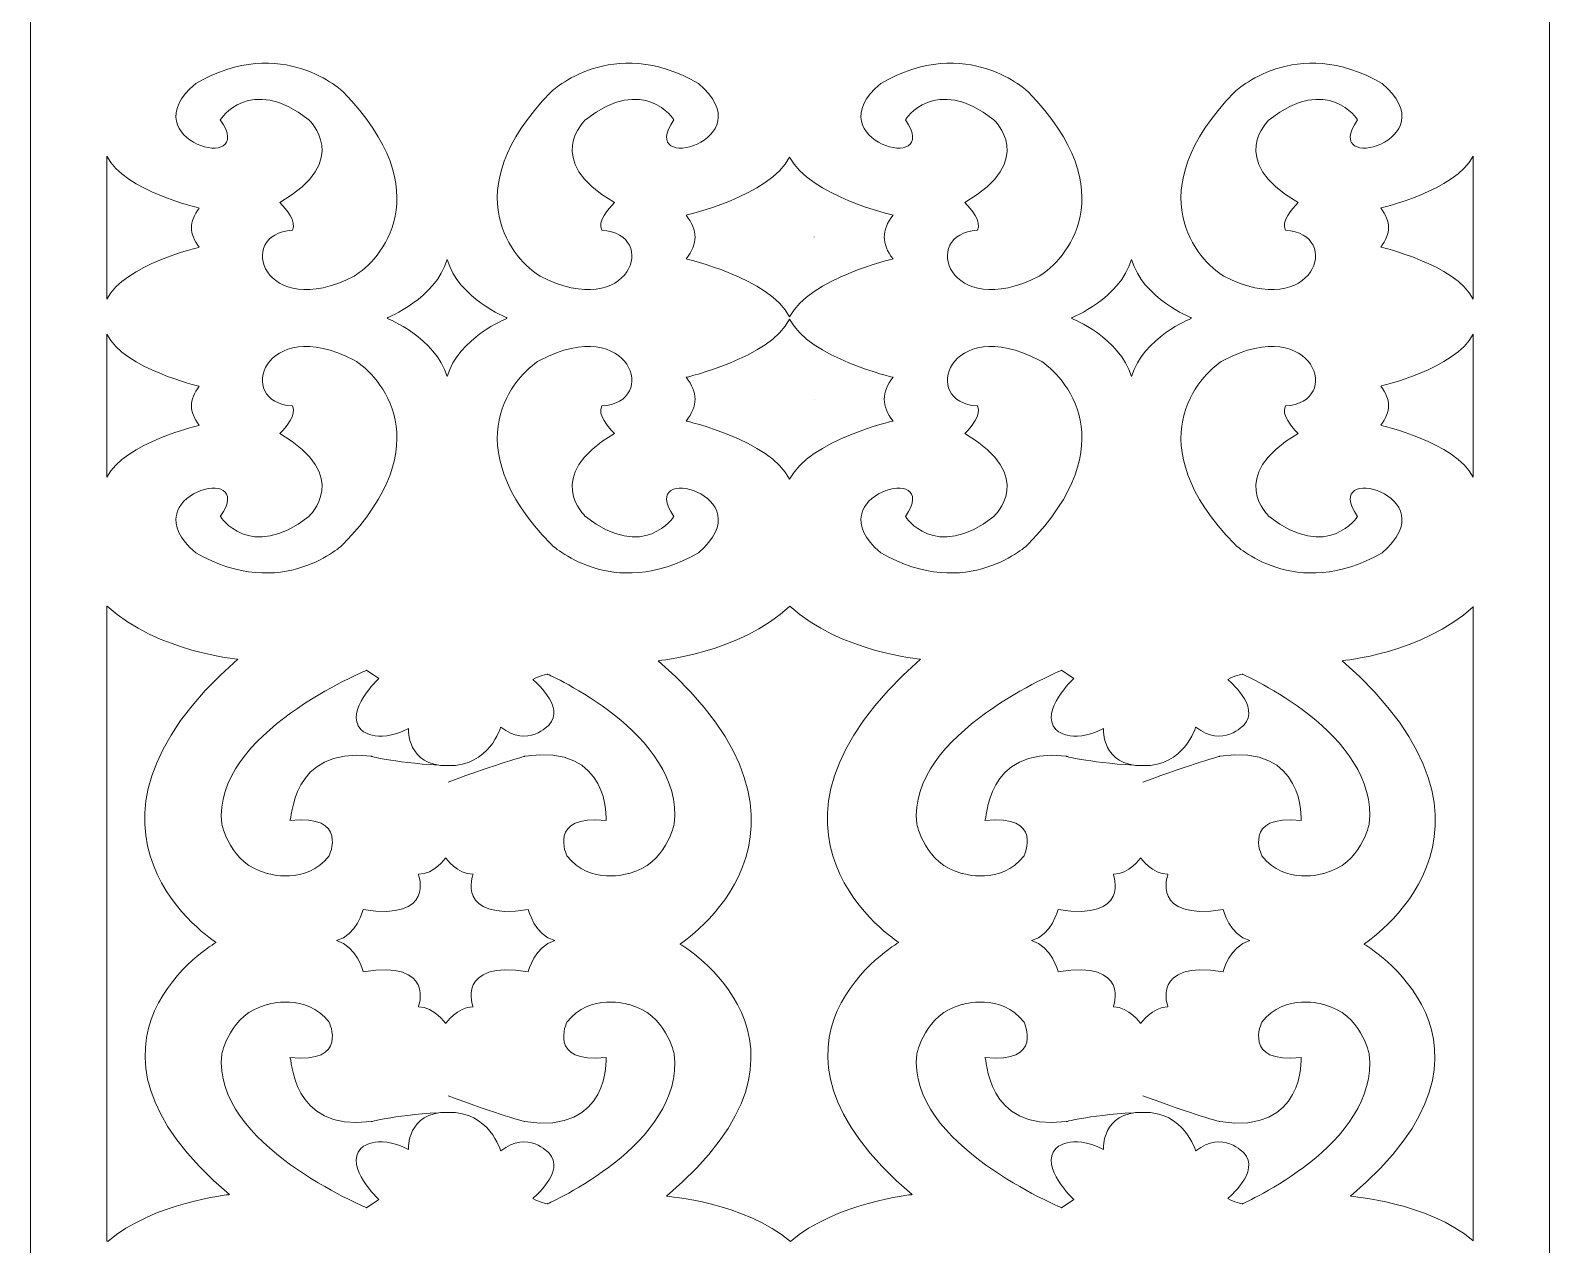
# Model space of a CAD drawing. Header units: centimetres. Extents: x -9.4 to 5, y -9.5 to 10.1.
# Drawn here: x -9.36 to -2.76, y -3.7 to 1.57 of the extents above; entities that cross this region are included whole.
import ezdxf

# ---------------------------------------------------------------- set-up
doc = ezdxf.new("R2010")
doc.units = ezdxf.units.CM
doc.header["$MEASUREMENT"] = 0
doc.layers.add('layer 1', color=7, linetype='Continuous')

msp = doc.modelspace()

# ---------------------------------------------------------------- linework, layer by layer
at = {"layer": 'layer 1', "color": 242, "lineweight": 9}
for points, knots in [([(-9.35539, -9.47415), (-9.35539, -9.47415), (-9.35539, 10.11865), (-9.35539, 10.11865), (-9.35539, 10.11865), (-9.35539, 10.11865), (-2.76373, 10.11865), (-2.76373, 10.11865), (-2.76373, 10.11865), (-2.76373, 10.11865), (-2.76373, -9.47415), (-2.76373, -9.47415), (-2.76373, -9.47415), (-2.76373, -9.47415), (-9.35539, -9.47415), (-9.35539, -9.47415)], [0, 0, 0, 0, 0.2, 0.2, 0.2, 0.2, 0.4, 0.4, 0.4, 0.4, 0.6, 0.6, 0.6, 0.6, 1, 1, 1, 1]), ([(-8.21822, 0.70032), (-8.47006, 0.68681), (-8.34461, 0.29783), (-7.95059, 0.50124), (-7.95059, 0.50124), (-7.83993, 0.56832), (-7.5712, 0.86114), (-7.99817, 1.30016), (-7.99817, 1.30016), (-7.99817, 1.30016), (-8.26204, 1.55374), (-8.63786, 1.33709), (-8.63786, 1.33709), (-8.93194, 1.08812), (-8.36337, 0.93631), (-8.53124, 1.17953), (-8.53124, 1.17953), (-8.53124, 1.17953), (-8.40331, 1.37894), (-8.14743, 1.17953), (-8.14743, 1.17953), (-8.14743, 1.17953), (-7.95552, 1.00474), (-8.2727, 0.8201), (-8.2727, 0.8201), (-8.24527, 0.79071), (-8.19891, 0.73974), (-8.21822, 0.70032)], [0, 0, 0, 0, 0.125, 0.125, 0.125, 0.125, 0.25, 0.25, 0.25, 0.25, 0.375, 0.375, 0.375, 0.375, 0.5, 0.5, 0.5, 0.5, 0.625, 0.625, 0.625, 0.625, 0.75, 0.75, 0.75, 0.75, 1, 1, 1, 1]), ([(-6.87621, 0.70032), (-6.62436, 0.68681), (-6.74982, 0.29783), (-7.14384, 0.50124), (-7.14384, 0.50124), (-7.2545, 0.56832), (-7.52323, 0.86114), (-7.09626, 1.30016), (-7.09626, 1.30016), (-7.09626, 1.30016), (-6.83239, 1.55374), (-6.45657, 1.33709), (-6.45657, 1.33709), (-6.16249, 1.08812), (-6.73106, 0.93631), (-6.56318, 1.17953), (-6.56318, 1.17953), (-6.56318, 1.17953), (-6.69112, 1.37894), (-6.947, 1.17953), (-6.947, 1.17953), (-6.947, 1.17953), (-7.1389, 1.00474), (-6.82172, 0.8201), (-6.82172, 0.8201), (-6.84916, 0.79071), (-6.89552, 0.73974), (-6.87621, 0.70032)], [0, 0, 0, 0, 0.125, 0.125, 0.125, 0.125, 0.25, 0.25, 0.25, 0.25, 0.375, 0.375, 0.375, 0.375, 0.5, 0.5, 0.5, 0.5, 0.625, 0.625, 0.625, 0.625, 0.75, 0.75, 0.75, 0.75, 1, 1, 1, 1]), ([(-5.24604, 0.70032), (-5.49789, 0.68681), (-5.37243, 0.29783), (-4.97841, 0.50124), (-4.97841, 0.50124), (-4.86775, 0.56832), (-4.59902, 0.86114), (-5.02599, 1.30016), (-5.02599, 1.30016), (-5.02599, 1.30016), (-5.28986, 1.55374), (-5.66568, 1.33709), (-5.66568, 1.33709), (-5.95976, 1.08812), (-5.39119, 0.93631), (-5.55907, 1.17953), (-5.55907, 1.17953), (-5.55907, 1.17953), (-5.43113, 1.37894), (-5.17525, 1.17953), (-5.17525, 1.17953), (-5.17525, 1.17953), (-4.98334, 1.00474), (-5.30053, 0.8201), (-5.30053, 0.8201), (-5.27309, 0.79071), (-5.22673, 0.73974), (-5.24604, 0.70032)], [0, 0, 0, 0, 0.125, 0.125, 0.125, 0.125, 0.25, 0.25, 0.25, 0.25, 0.375, 0.375, 0.375, 0.375, 0.5, 0.5, 0.5, 0.5, 0.625, 0.625, 0.625, 0.625, 0.75, 0.75, 0.75, 0.75, 1, 1, 1, 1]), ([(-3.90992, 0.70032), (-3.65807, 0.68681), (-3.78353, 0.29783), (-4.17755, 0.50124), (-4.17755, 0.50124), (-4.2882, 0.56832), (-4.55693, 0.86114), (-4.12996, 1.30016), (-4.12996, 1.30016), (-4.12996, 1.30016), (-3.86609, 1.55374), (-3.49027, 1.33709), (-3.49027, 1.33709), (-3.1962, 1.08812), (-3.76476, 0.93631), (-3.59689, 1.17953), (-3.59689, 1.17953), (-3.59689, 1.17953), (-3.72483, 1.37894), (-3.9807, 1.17953), (-3.9807, 1.17953), (-3.9807, 1.17953), (-4.17261, 1.00474), (-3.85543, 0.8201), (-3.85543, 0.8201), (-3.88286, 0.79071), (-3.92923, 0.73974), (-3.90992, 0.70032)], [0, 0, 0, 0, 0.125, 0.125, 0.125, 0.125, 0.25, 0.25, 0.25, 0.25, 0.375, 0.375, 0.375, 0.375, 0.5, 0.5, 0.5, 0.5, 0.625, 0.625, 0.625, 0.625, 0.75, 0.75, 0.75, 0.75, 1, 1, 1, 1]), ([(-9.02429, 1.02146), (-9.02423, 1.02135), (-9.02417, 1.02124), (-9.02411, 1.02113), (-9.02411, 1.02113), (-8.9463, 0.87024), (-8.62245, 0.79612), (-8.62245, 0.79612), (-8.62245, 0.79612), (-8.64672, 0.7668), (-8.65581, 0.73749), (-8.65703, 0.71128), (-8.65703, 0.71128), (-8.65581, 0.68507), (-8.64672, 0.65576), (-8.62245, 0.62645), (-8.62245, 0.62645), (-8.62245, 0.62645), (-8.94644, 0.55229), (-9.02416, 0.40134), (-9.02416, 0.40134), (-9.0242, 0.40126), (-9.02425, 0.40118), (-9.02429, 0.40111), (-9.02429, 0.40111), (-9.02429, 0.40111), (-9.02429, 1.02146), (-9.02429, 1.02146)], [0, 0, 0, 0, 0.125, 0.125, 0.125, 0.125, 0.25, 0.25, 0.25, 0.25, 0.375, 0.375, 0.375, 0.375, 0.5, 0.5, 0.5, 0.5, 0.625, 0.625, 0.625, 0.625, 0.75, 0.75, 0.75, 0.75, 1, 1, 1, 1]), ([(-6.06112, 0.32411), (-5.97451, 0.49297), (-5.61207, 0.57593), (-5.61207, 0.57593), (-5.61207, 0.57593), (-5.63919, 0.60869), (-5.64934, 0.64144), (-5.6507, 0.67073), (-5.6507, 0.67073), (-5.64934, 0.70003), (-5.63919, 0.73278), (-5.61207, 0.76554), (-5.61207, 0.76554), (-5.61207, 0.76554), (-5.97451, 0.84849), (-6.06112, 1.01736), (-6.06112, 1.01736), (-6.14774, 0.84849), (-6.51018, 0.76554), (-6.51018, 0.76554), (-6.51018, 0.76554), (-6.48306, 0.73278), (-6.47291, 0.70003), (-6.47154, 0.67073), (-6.47154, 0.67073), (-6.47291, 0.64144), (-6.48306, 0.60869), (-6.51018, 0.57593), (-6.51018, 0.57593), (-6.51018, 0.57593), (-6.14774, 0.49297), (-6.06112, 0.32411)], [0, 0, 0, 0, 0.1111111, 0.1111111, 0.1111111, 0.1111111, 0.2222222, 0.2222222, 0.2222222, 0.2222222, 0.3333333, 0.3333333, 0.3333333, 0.3333333, 0.4444444, 0.4444444, 0.4444444, 0.4444444, 0.5555556, 0.5555556, 0.5555556, 0.5555556, 0.6666667, 0.6666667, 0.6666667, 0.6666667, 0.7777778, 0.7777778, 0.7777778, 0.7777778, 1, 1, 1, 1]), ([(-3.09483, 1.02215), (-3.09489, 1.02204), (-3.09495, 1.02193), (-3.09501, 1.02182), (-3.09501, 1.02182), (-3.17282, 0.87093), (-3.49667, 0.7968), (-3.49667, 0.7968), (-3.49667, 0.7968), (-3.4724, 0.76749), (-3.46331, 0.73818), (-3.46209, 0.71197), (-3.46209, 0.71197), (-3.46331, 0.68575), (-3.4724, 0.65644), (-3.49667, 0.62713), (-3.49667, 0.62713), (-3.49667, 0.62713), (-3.17268, 0.55298), (-3.09496, 0.40202), (-3.09496, 0.40202), (-3.09492, 0.40194), (-3.09487, 0.40187), (-3.09483, 0.40179), (-3.09483, 0.40179), (-3.09483, 0.40179), (-3.09483, 1.02215), (-3.09483, 1.02215)], [0, 0, 0, 0, 0.125, 0.125, 0.125, 0.125, 0.25, 0.25, 0.25, 0.25, 0.375, 0.375, 0.375, 0.375, 0.5, 0.5, 0.5, 0.5, 0.625, 0.625, 0.625, 0.625, 0.75, 0.75, 0.75, 0.75, 1, 1, 1, 1]), ([(-7.28937, 0.31928), (-7.28929, 0.31945), (-7.28921, 0.31963), (-7.28913, 0.3198), (-7.28913, 0.3198), (-7.28889, 0.3203), (-7.28866, 0.3208), (-7.28842, 0.3213), (-7.28842, 0.3213), (-7.28842, 0.3213), (-7.4973, 0.40425), (-7.54721, 0.57313), (-7.54721, 0.57313), (-7.59713, 0.40425), (-7.80601, 0.3213), (-7.80601, 0.3213), (-7.80601, 0.3213), (-7.80577, 0.3208), (-7.80553, 0.32029), (-7.80529, 0.31979), (-7.80529, 0.31979), (-7.80522, 0.31962), (-7.80514, 0.31945), (-7.80506, 0.31928), (-7.80506, 0.31928), (-7.80514, 0.31911), (-7.80522, 0.31895), (-7.80529, 0.31878), (-7.80529, 0.31878), (-7.80553, 0.31827), (-7.80577, 0.31777), (-7.80601, 0.31726), (-7.80601, 0.31726), (-7.80601, 0.31726), (-7.59713, 0.23431), (-7.54721, 0.06544), (-7.54721, 0.06544), (-7.4973, 0.23431), (-7.28842, 0.31726), (-7.28842, 0.31726), (-7.28842, 0.31726), (-7.28866, 0.31776), (-7.28889, 0.31826), (-7.28913, 0.31876), (-7.28913, 0.31876), (-7.28921, 0.31893), (-7.28929, 0.31911), (-7.28937, 0.31928)], [0, 0, 0, 0, 0.0769231, 0.0769231, 0.0769231, 0.0769231, 0.1538462, 0.1538462, 0.1538462, 0.1538462, 0.2307692, 0.2307692, 0.2307692, 0.2307692, 0.3076923, 0.3076923, 0.3076923, 0.3076923, 0.3846154, 0.3846154, 0.3846154, 0.3846154, 0.4615385, 0.4615385, 0.4615385, 0.4615385, 0.5384615, 0.5384615, 0.5384615, 0.5384615, 0.6153846, 0.6153846, 0.6153846, 0.6153846, 0.6923077, 0.6923077, 0.6923077, 0.6923077, 0.7692308, 0.7692308, 0.7692308, 0.7692308, 0.8461538, 0.8461538, 0.8461538, 0.8461538, 1, 1, 1, 1]), ([(-4.32013, 0.31928), (-4.32005, 0.31911), (-4.31998, 0.31893), (-4.31989, 0.31876), (-4.31989, 0.31876), (-4.31966, 0.31826), (-4.31942, 0.31776), (-4.31918, 0.31726), (-4.31918, 0.31726), (-4.31918, 0.31726), (-4.52806, 0.23431), (-4.57798, 0.06544), (-4.57798, 0.06544), (-4.6279, 0.23431), (-4.83677, 0.31726), (-4.83677, 0.31726), (-4.83677, 0.31726), (-4.83653, 0.31777), (-4.83629, 0.31827), (-4.83606, 0.31878), (-4.83606, 0.31878), (-4.83598, 0.31895), (-4.8359, 0.31911), (-4.83582, 0.31928), (-4.83582, 0.31928), (-4.8359, 0.31945), (-4.83598, 0.31962), (-4.83606, 0.31979), (-4.83606, 0.31979), (-4.83629, 0.32029), (-4.83653, 0.3208), (-4.83677, 0.3213), (-4.83677, 0.3213), (-4.83677, 0.3213), (-4.6279, 0.40425), (-4.57798, 0.57313), (-4.57798, 0.57313), (-4.52806, 0.40425), (-4.31918, 0.3213), (-4.31918, 0.3213), (-4.31918, 0.3213), (-4.31942, 0.3208), (-4.31966, 0.3203), (-4.31989, 0.3198), (-4.31989, 0.3198), (-4.31998, 0.31963), (-4.32005, 0.31945), (-4.32013, 0.31928)], [0, 0, 0, 0, 0.0769231, 0.0769231, 0.0769231, 0.0769231, 0.1538462, 0.1538462, 0.1538462, 0.1538462, 0.2307692, 0.2307692, 0.2307692, 0.2307692, 0.3076923, 0.3076923, 0.3076923, 0.3076923, 0.3846154, 0.3846154, 0.3846154, 0.3846154, 0.4615385, 0.4615385, 0.4615385, 0.4615385, 0.5384615, 0.5384615, 0.5384615, 0.5384615, 0.6153846, 0.6153846, 0.6153846, 0.6153846, 0.6923077, 0.6923077, 0.6923077, 0.6923077, 0.7692308, 0.7692308, 0.7692308, 0.7692308, 0.8461538, 0.8461538, 0.8461538, 0.8461538, 1, 1, 1, 1]), ([(-8.21822, -0.06176), (-8.47006, -0.04824), (-8.34461, 0.34074), (-7.95059, 0.13732), (-7.95059, 0.13732), (-7.83993, 0.07024), (-7.5712, -0.22257), (-7.99817, -0.6616), (-7.99817, -0.6616), (-7.99817, -0.6616), (-8.26204, -0.91517), (-8.63786, -0.69853), (-8.63786, -0.69853), (-8.93194, -0.44955), (-8.36337, -0.29775), (-8.53124, -0.54097), (-8.53124, -0.54097), (-8.53124, -0.54097), (-8.40331, -0.74038), (-8.14743, -0.54097), (-8.14743, -0.54097), (-8.14743, -0.54097), (-7.95552, -0.36618), (-8.2727, -0.18154), (-8.2727, -0.18154), (-8.24527, -0.15215), (-8.19891, -0.10118), (-8.21822, -0.06176)], [0, 0, 0, 0, 0.125, 0.125, 0.125, 0.125, 0.25, 0.25, 0.25, 0.25, 0.375, 0.375, 0.375, 0.375, 0.5, 0.5, 0.5, 0.5, 0.625, 0.625, 0.625, 0.625, 0.75, 0.75, 0.75, 0.75, 1, 1, 1, 1]), ([(-6.87621, -0.06176), (-6.62436, -0.04824), (-6.74982, 0.34074), (-7.14384, 0.13732), (-7.14384, 0.13732), (-7.2545, 0.07024), (-7.52323, -0.22257), (-7.09626, -0.6616), (-7.09626, -0.6616), (-7.09626, -0.6616), (-6.83239, -0.91517), (-6.45657, -0.69853), (-6.45657, -0.69853), (-6.16249, -0.44955), (-6.73106, -0.29775), (-6.56318, -0.54097), (-6.56318, -0.54097), (-6.56318, -0.54097), (-6.69112, -0.74038), (-6.947, -0.54097), (-6.947, -0.54097), (-6.947, -0.54097), (-7.1389, -0.36618), (-6.82172, -0.18154), (-6.82172, -0.18154), (-6.84916, -0.15215), (-6.89552, -0.10118), (-6.87621, -0.06176)], [0, 0, 0, 0, 0.125, 0.125, 0.125, 0.125, 0.25, 0.25, 0.25, 0.25, 0.375, 0.375, 0.375, 0.375, 0.5, 0.5, 0.5, 0.5, 0.625, 0.625, 0.625, 0.625, 0.75, 0.75, 0.75, 0.75, 1, 1, 1, 1]), ([(-5.24604, -0.06176), (-5.49789, -0.04824), (-5.37243, 0.34074), (-4.97841, 0.13732), (-4.97841, 0.13732), (-4.86775, 0.07024), (-4.59902, -0.22257), (-5.02599, -0.6616), (-5.02599, -0.6616), (-5.02599, -0.6616), (-5.28986, -0.91517), (-5.66568, -0.69853), (-5.66568, -0.69853), (-5.95976, -0.44955), (-5.39119, -0.29775), (-5.55907, -0.54097), (-5.55907, -0.54097), (-5.55907, -0.54097), (-5.43113, -0.74038), (-5.17525, -0.54097), (-5.17525, -0.54097), (-5.17525, -0.54097), (-4.98334, -0.36618), (-5.30053, -0.18154), (-5.30053, -0.18154), (-5.27309, -0.15215), (-5.22673, -0.10118), (-5.24604, -0.06176)], [0, 0, 0, 0, 0.125, 0.125, 0.125, 0.125, 0.25, 0.25, 0.25, 0.25, 0.375, 0.375, 0.375, 0.375, 0.5, 0.5, 0.5, 0.5, 0.625, 0.625, 0.625, 0.625, 0.75, 0.75, 0.75, 0.75, 1, 1, 1, 1]), ([(-3.90992, -0.06176), (-3.65807, -0.04824), (-3.78353, 0.34074), (-4.17755, 0.13732), (-4.17755, 0.13732), (-4.2882, 0.07024), (-4.55693, -0.22257), (-4.12996, -0.6616), (-4.12996, -0.6616), (-4.12996, -0.6616), (-3.86609, -0.91517), (-3.49027, -0.69853), (-3.49027, -0.69853), (-3.1962, -0.44955), (-3.76476, -0.29775), (-3.59689, -0.54097), (-3.59689, -0.54097), (-3.59689, -0.54097), (-3.72483, -0.74038), (-3.9807, -0.54097), (-3.9807, -0.54097), (-3.9807, -0.54097), (-4.17261, -0.36618), (-3.85543, -0.18154), (-3.85543, -0.18154), (-3.88286, -0.15215), (-3.92923, -0.10118), (-3.90992, -0.06176)], [0, 0, 0, 0, 0.125, 0.125, 0.125, 0.125, 0.25, 0.25, 0.25, 0.25, 0.375, 0.375, 0.375, 0.375, 0.5, 0.5, 0.5, 0.5, 0.625, 0.625, 0.625, 0.625, 0.75, 0.75, 0.75, 0.75, 1, 1, 1, 1]), ([(-6.06112, 0.31446), (-5.97451, 0.14559), (-5.61207, 0.06263), (-5.61207, 0.06263), (-5.61207, 0.06263), (-5.63919, 0.02988), (-5.64934, -0.00287), (-5.6507, -0.03217), (-5.6507, -0.03217), (-5.64934, -0.06146), (-5.63919, -0.09421), (-5.61207, -0.12698), (-5.61207, -0.12698), (-5.61207, -0.12698), (-5.97451, -0.20993), (-6.06112, -0.3788), (-6.06112, -0.3788), (-6.14774, -0.20993), (-6.51018, -0.12698), (-6.51018, -0.12698), (-6.51018, -0.12698), (-6.48306, -0.09421), (-6.47291, -0.06146), (-6.47154, -0.03217), (-6.47154, -0.03217), (-6.47291, -0.00287), (-6.48306, 0.02988), (-6.51018, 0.06263), (-6.51018, 0.06263), (-6.51018, 0.06263), (-6.14774, 0.14559), (-6.06112, 0.31446)], [0, 0, 0, 0, 0.1111111, 0.1111111, 0.1111111, 0.1111111, 0.2222222, 0.2222222, 0.2222222, 0.2222222, 0.3333333, 0.3333333, 0.3333333, 0.3333333, 0.4444444, 0.4444444, 0.4444444, 0.4444444, 0.5555556, 0.5555556, 0.5555556, 0.5555556, 0.6666667, 0.6666667, 0.6666667, 0.6666667, 0.7777778, 0.7777778, 0.7777778, 0.7777778, 1, 1, 1, 1]), ([(-9.02429, -0.37122), (-9.02423, -0.3711), (-9.02417, -0.37099), (-9.02411, -0.37089), (-9.02411, -0.37089), (-8.9463, -0.22), (-8.62245, -0.14587), (-8.62245, -0.14587), (-8.62245, -0.14587), (-8.64672, -0.11656), (-8.65581, -0.08725), (-8.65703, -0.06103), (-8.65703, -0.06103), (-8.65581, -0.03482), (-8.64672, -0.00551), (-8.62245, 0.0238), (-8.62245, 0.0238), (-8.62245, 0.0238), (-8.94644, 0.09796), (-9.02416, 0.24891), (-9.02416, 0.24891), (-9.0242, 0.24899), (-9.02425, 0.24906), (-9.02429, 0.24914), (-9.02429, 0.24914), (-9.02429, 0.24914), (-9.02429, -0.37122), (-9.02429, -0.37122)], [0, 0, 0, 0, 0.125, 0.125, 0.125, 0.125, 0.25, 0.25, 0.25, 0.25, 0.375, 0.375, 0.375, 0.375, 0.5, 0.5, 0.5, 0.5, 0.625, 0.625, 0.625, 0.625, 0.75, 0.75, 0.75, 0.75, 1, 1, 1, 1]), ([(-3.09483, -0.37053), (-3.09489, -0.37042), (-3.09495, -0.37031), (-3.09501, -0.3702), (-3.09501, -0.3702), (-3.17282, -0.21931), (-3.49667, -0.14519), (-3.49667, -0.14519), (-3.49667, -0.14519), (-3.4724, -0.11587), (-3.46331, -0.08656), (-3.46209, -0.06035), (-3.46209, -0.06035), (-3.46331, -0.03414), (-3.4724, -0.00483), (-3.49667, 0.02449), (-3.49667, 0.02449), (-3.49667, 0.02449), (-3.17268, 0.09864), (-3.09496, 0.24959), (-3.09496, 0.24959), (-3.09492, 0.24967), (-3.09487, 0.24975), (-3.09483, 0.24983), (-3.09483, 0.24983), (-3.09483, 0.24983), (-3.09483, -0.37053), (-3.09483, -0.37053)], [0, 0, 0, 0, 0.125, 0.125, 0.125, 0.125, 0.25, 0.25, 0.25, 0.25, 0.375, 0.375, 0.375, 0.375, 0.5, 0.5, 0.5, 0.5, 0.625, 0.625, 0.625, 0.625, 0.75, 0.75, 0.75, 0.75, 1, 1, 1, 1]), ([(-9.02001, -3.68546), (-8.82396, -3.51502), (-8.49086, -3.48146), (-8.49086, -3.48146), (-8.49086, -3.48146), (-9.28085, -2.8157), (-8.54965, -2.38811), (-8.54965, -2.38811), (-8.54965, -2.38811), (-8.54965, -2.38811), (-9.30563, -1.90469), (-8.45515, -1.15943), (-8.45515, -1.15943), (-8.45515, -1.15943), (-8.79994, -1.13142), (-9.02181, -0.92963), (-9.02181, -0.92963), (-9.02263, -0.93039), (-9.02347, -0.93112), (-9.02429, -0.93188), (-9.02429, -0.93188), (-9.02429, -0.93188), (-9.02429, -3.68183), (-9.02429, -3.68183), (-9.02429, -3.68183), (-9.02286, -3.68304), (-9.02142, -3.68423), (-9.02001, -3.68546)], [0, 0, 0, 0, 0.125, 0.125, 0.125, 0.125, 0.25, 0.25, 0.25, 0.25, 0.375, 0.375, 0.375, 0.375, 0.5, 0.5, 0.5, 0.5, 0.625, 0.625, 0.625, 0.625, 0.75, 0.75, 0.75, 0.75, 1, 1, 1, 1]), ([(-6.05799, -3.68546), (-5.86193, -3.51502), (-5.52883, -3.48145), (-5.52883, -3.48145), (-5.52883, -3.48145), (-6.31882, -2.81569), (-5.58762, -2.38811), (-5.58762, -2.38811), (-5.58762, -2.38811), (-5.58762, -2.38811), (-6.3436, -1.90469), (-5.49312, -1.15944), (-5.49312, -1.15944), (-5.49312, -1.15944), (-5.83791, -1.13142), (-6.05978, -0.92963), (-6.05978, -0.92963), (-6.28141, -1.13596), (-6.6314, -1.16646), (-6.6314, -1.16646), (-6.6314, -1.16646), (-5.78092, -1.91171), (-6.53691, -2.39512), (-6.53691, -2.39512), (-6.53691, -2.39512), (-6.53691, -2.39512), (-5.8057, -2.82271), (-6.5957, -3.48847), (-6.5957, -3.48847), (-6.5957, -3.48847), (-6.25405, -3.51502), (-6.05799, -3.68546)], [0, 0, 0, 0, 0.1111111, 0.1111111, 0.1111111, 0.1111111, 0.2222222, 0.2222222, 0.2222222, 0.2222222, 0.3333333, 0.3333333, 0.3333333, 0.3333333, 0.4444444, 0.4444444, 0.4444444, 0.4444444, 0.5555556, 0.5555556, 0.5555556, 0.5555556, 0.6666667, 0.6666667, 0.6666667, 0.6666667, 0.7777778, 0.7777778, 0.7777778, 0.7777778, 1, 1, 1, 1]), ([(-3.09483, -0.93188), (-3.09491, -0.93196), (-3.095, -0.93203), (-3.09508, -0.93211), (-3.09508, -0.93211), (-3.31684, -1.13618), (-3.66397, -1.16646), (-3.66397, -1.16646), (-3.66397, -1.16646), (-2.81349, -1.91171), (-3.56947, -2.39513), (-3.56947, -2.39513), (-3.56947, -2.39513), (-3.56947, -2.39513), (-2.83827, -2.82271), (-3.62827, -3.48847), (-3.62827, -3.48847), (-3.62827, -3.48847), (-3.29208, -3.51462), (-3.09531, -3.68142), (-3.09531, -3.68142), (-3.09515, -3.68156), (-3.09499, -3.68169), (-3.09483, -3.68183), (-3.09483, -3.68183), (-3.09483, -3.68183), (-3.09483, -0.93188), (-3.09483, -0.93188)], [0, 0, 0, 0, 0.125, 0.125, 0.125, 0.125, 0.25, 0.25, 0.25, 0.25, 0.375, 0.375, 0.375, 0.375, 0.5, 0.5, 0.5, 0.5, 0.625, 0.625, 0.625, 0.625, 0.75, 0.75, 0.75, 0.75, 1, 1, 1, 1]), ([(-7.54416, -1.62136), (-7.54417, -1.62136), (-7.54418, -1.62136), (-7.54418, -1.62136), (-7.54418, -1.62136), (-7.72289, -1.62514), (-7.71535, -1.46095), (-7.71535, -1.46095), (-7.71535, -1.46095), (-7.86062, -1.53271), (-7.92133, -1.46459), (-7.92133, -1.46459), (-7.92133, -1.46459), (-7.99528, -1.38489), (-7.84329, -1.24287), (-7.84329, -1.24287), (-7.84329, -1.24287), (-7.84329, -1.24287), (-7.89637, -1.20801), (-7.89637, -1.20801), (-7.89637, -1.20801), (-7.89637, -1.20801), (-8.5684, -1.4834), (-8.52503, -1.87352), (-8.52503, -1.87352), (-8.52503, -1.87352), (-8.49078, -2.04854), (-8.32868, -2.08861), (-8.32868, -2.08861), (-8.32868, -2.08861), (-8.15895, -2.14233), (-8.05898, -2.01222), (-8.05898, -2.01222), (-8.05898, -2.01222), (-7.97264, -1.83174), (-8.22939, -1.85902), (-8.22939, -1.85902), (-8.21952, -1.86509), (-8.23055, -1.53518), (-7.8764, -1.581), (-7.8764, -1.581), (-7.8764, -1.581), (-7.76175, -1.61259), (-7.54416, -1.62136)], [0, 0, 0, 0, 0.0833333, 0.0833333, 0.0833333, 0.0833333, 0.1666667, 0.1666667, 0.1666667, 0.1666667, 0.25, 0.25, 0.25, 0.25, 0.3333333, 0.3333333, 0.3333333, 0.3333333, 0.4166667, 0.4166667, 0.4166667, 0.4166667, 0.5, 0.5, 0.5, 0.5, 0.5833333, 0.5833333, 0.5833333, 0.5833333, 0.6666667, 0.6666667, 0.6666667, 0.6666667, 0.75, 0.75, 0.75, 0.75, 0.8333333, 0.8333333, 0.8333333, 0.8333333, 1, 1, 1, 1]), ([(-7.54261, -1.62136), (-7.36389, -1.62515), (-7.31459, -1.45438), (-7.31459, -1.45438), (-7.31459, -1.45438), (-7.1975, -1.54736), (-7.10506, -1.4449), (-7.10506, -1.4449), (-7.10506, -1.4449), (-7.0311, -1.36521), (-7.17538, -1.24827), (-7.17538, -1.24827), (-7.17538, -1.24827), (-7.1502, -1.23228), (-7.11185, -1.22497), (-7.11185, -1.22497), (-7.11185, -1.22497), (-7.11185, -1.22497), (-6.51837, -1.4834), (-6.56175, -1.87352), (-6.56175, -1.87352), (-6.56175, -1.87352), (-6.59599, -2.04854), (-6.75809, -2.08861), (-6.75809, -2.08861), (-6.75809, -2.08861), (-6.92782, -2.14233), (-7.02779, -2.01222), (-7.02779, -2.01222), (-7.02779, -2.01222), (-7.11413, -1.83174), (-6.85739, -1.85902), (-6.85739, -1.85902), (-6.85739, -1.85902), (-6.8374, -1.52358), (-7.21038, -1.581), (-7.21038, -1.581), (-7.21038, -1.581), (-7.32503, -1.61259), (-7.54339, -1.69262)], [0, 0, 0, 0, 0.0909091, 0.0909091, 0.0909091, 0.0909091, 0.1818182, 0.1818182, 0.1818182, 0.1818182, 0.2727273, 0.2727273, 0.2727273, 0.2727273, 0.3636364, 0.3636364, 0.3636364, 0.3636364, 0.4545455, 0.4545455, 0.4545455, 0.4545455, 0.5454545, 0.5454545, 0.5454545, 0.5454545, 0.6363636, 0.6363636, 0.6363636, 0.6363636, 0.7272727, 0.7272727, 0.7272727, 0.7272727, 0.8181818, 0.8181818, 0.8181818, 0.8181818, 1, 1, 1, 1]), ([(-4.52883, -1.62136), (-4.52884, -1.62136), (-4.52885, -1.62136), (-4.52885, -1.62136), (-4.52885, -1.62136), (-4.70756, -1.62514), (-4.70002, -1.46095), (-4.70002, -1.46095), (-4.70002, -1.46095), (-4.84529, -1.53271), (-4.906, -1.46459), (-4.906, -1.46459), (-4.906, -1.46459), (-4.97995, -1.38489), (-4.82796, -1.24287), (-4.82796, -1.24287), (-4.82796, -1.24287), (-4.82796, -1.24287), (-4.88105, -1.20801), (-4.88105, -1.20801), (-4.88105, -1.20801), (-4.88105, -1.20801), (-5.55308, -1.4834), (-5.5097, -1.87352), (-5.5097, -1.87352), (-5.5097, -1.87352), (-5.47545, -2.04854), (-5.31336, -2.08861), (-5.31336, -2.08861), (-5.31336, -2.08861), (-5.14362, -2.14233), (-5.04365, -2.01222), (-5.04365, -2.01222), (-5.04365, -2.01222), (-4.95731, -1.83174), (-5.21406, -1.85902), (-5.21406, -1.85902), (-5.20419, -1.86509), (-5.21522, -1.53518), (-4.86107, -1.581), (-4.86107, -1.581), (-4.86107, -1.581), (-4.74642, -1.61259), (-4.52883, -1.62136)], [0, 0, 0, 0, 0.0833333, 0.0833333, 0.0833333, 0.0833333, 0.1666667, 0.1666667, 0.1666667, 0.1666667, 0.25, 0.25, 0.25, 0.25, 0.3333333, 0.3333333, 0.3333333, 0.3333333, 0.4166667, 0.4166667, 0.4166667, 0.4166667, 0.5, 0.5, 0.5, 0.5, 0.5833333, 0.5833333, 0.5833333, 0.5833333, 0.6666667, 0.6666667, 0.6666667, 0.6666667, 0.75, 0.75, 0.75, 0.75, 0.8333333, 0.8333333, 0.8333333, 0.8333333, 1, 1, 1, 1]), ([(-4.52729, -1.62136), (-4.34857, -1.62515), (-4.29926, -1.45438), (-4.29926, -1.45438), (-4.29926, -1.45438), (-4.18217, -1.54736), (-4.08973, -1.4449), (-4.08973, -1.4449), (-4.08973, -1.4449), (-4.01577, -1.36521), (-4.16004, -1.24827), (-4.16004, -1.24827), (-4.16004, -1.24827), (-4.13487, -1.23228), (-4.09652, -1.22497), (-4.09652, -1.22497), (-4.09652, -1.22497), (-4.09652, -1.22497), (-3.50304, -1.4834), (-3.54642, -1.87352), (-3.54642, -1.87352), (-3.54642, -1.87352), (-3.58067, -2.04854), (-3.74276, -2.08861), (-3.74276, -2.08861), (-3.74276, -2.08861), (-3.9125, -2.14233), (-4.01247, -2.01222), (-4.01247, -2.01222), (-4.01247, -2.01222), (-4.09881, -1.83174), (-3.84206, -1.85902), (-3.84206, -1.85902), (-3.84206, -1.85902), (-3.82207, -1.52358), (-4.19505, -1.581), (-4.19505, -1.581), (-4.19505, -1.581), (-4.30969, -1.61259), (-4.52806, -1.69262)], [0, 0, 0, 0, 0.0909091, 0.0909091, 0.0909091, 0.0909091, 0.1818182, 0.1818182, 0.1818182, 0.1818182, 0.2727273, 0.2727273, 0.2727273, 0.2727273, 0.3636364, 0.3636364, 0.3636364, 0.3636364, 0.4545455, 0.4545455, 0.4545455, 0.4545455, 0.5454545, 0.5454545, 0.5454545, 0.5454545, 0.6363636, 0.6363636, 0.6363636, 0.6363636, 0.7272727, 0.7272727, 0.7272727, 0.7272727, 0.8181818, 0.8181818, 0.8181818, 0.8181818, 1, 1, 1, 1]), ([(-7.07939, -2.38011), (-7.16759, -2.40303), (-7.19515, -2.51504), (-7.19515, -2.51504), (-7.19515, -2.51504), (-7.51212, -2.46412), (-7.43495, -2.66779), (-7.43495, -2.66779), (-7.43495, -2.66779), (-7.50386, -2.66779), (-7.55347, -2.73907), (-7.55347, -2.73907), (-7.55347, -2.73907), (-7.55347, -2.73907), (-7.60308, -2.66779), (-7.67199, -2.66779), (-7.67199, -2.66779), (-7.67199, -2.66779), (-7.59481, -2.46412), (-7.91178, -2.51504), (-7.91178, -2.51504), (-7.91178, -2.51504), (-7.93934, -2.40303), (-8.02755, -2.38011), (-8.02755, -2.38011), (-7.93934, -2.3572), (-7.91178, -2.24519), (-7.91178, -2.24519), (-7.91178, -2.24519), (-7.59481, -2.2961), (-7.67199, -2.09244), (-7.67199, -2.09244), (-7.67199, -2.09244), (-7.60308, -2.09244), (-7.55347, -2.02115), (-7.55347, -2.02115), (-7.55347, -2.02115), (-7.55347, -2.02115), (-7.50386, -2.09244), (-7.43495, -2.09244), (-7.43495, -2.09244), (-7.43495, -2.09244), (-7.51212, -2.2961), (-7.19515, -2.24519), (-7.19515, -2.24519), (-7.19515, -2.24519), (-7.16759, -2.3572), (-7.07939, -2.38011)], [0, 0, 0, 0, 0.0769231, 0.0769231, 0.0769231, 0.0769231, 0.1538462, 0.1538462, 0.1538462, 0.1538462, 0.2307692, 0.2307692, 0.2307692, 0.2307692, 0.3076923, 0.3076923, 0.3076923, 0.3076923, 0.3846154, 0.3846154, 0.3846154, 0.3846154, 0.4615385, 0.4615385, 0.4615385, 0.4615385, 0.5384615, 0.5384615, 0.5384615, 0.5384615, 0.6153846, 0.6153846, 0.6153846, 0.6153846, 0.6923077, 0.6923077, 0.6923077, 0.6923077, 0.7692308, 0.7692308, 0.7692308, 0.7692308, 0.8461538, 0.8461538, 0.8461538, 0.8461538, 1, 1, 1, 1]), ([(-4.06406, -2.38011), (-4.15226, -2.40303), (-4.17983, -2.51504), (-4.17983, -2.51504), (-4.17983, -2.51504), (-4.4968, -2.46412), (-4.41962, -2.66779), (-4.41962, -2.66779), (-4.41962, -2.66779), (-4.48853, -2.66779), (-4.53814, -2.73907), (-4.53814, -2.73907), (-4.53814, -2.73907), (-4.53814, -2.73907), (-4.58775, -2.66779), (-4.65666, -2.66779), (-4.65666, -2.66779), (-4.65666, -2.66779), (-4.57948, -2.46412), (-4.89645, -2.51504), (-4.89645, -2.51504), (-4.89645, -2.51504), (-4.92402, -2.40303), (-5.01221, -2.38011), (-5.01221, -2.38011), (-4.92402, -2.3572), (-4.89645, -2.24519), (-4.89645, -2.24519), (-4.89645, -2.24519), (-4.57948, -2.2961), (-4.65666, -2.09244), (-4.65666, -2.09244), (-4.65666, -2.09244), (-4.58775, -2.09244), (-4.53814, -2.02115), (-4.53814, -2.02115), (-4.53814, -2.02115), (-4.53814, -2.02115), (-4.48853, -2.09244), (-4.41962, -2.09244), (-4.41962, -2.09244), (-4.41962, -2.09244), (-4.4968, -2.2961), (-4.17983, -2.24519), (-4.17983, -2.24519), (-4.17983, -2.24519), (-4.15226, -2.3572), (-4.06406, -2.38011)], [0, 0, 0, 0, 0.0769231, 0.0769231, 0.0769231, 0.0769231, 0.1538462, 0.1538462, 0.1538462, 0.1538462, 0.2307692, 0.2307692, 0.2307692, 0.2307692, 0.3076923, 0.3076923, 0.3076923, 0.3076923, 0.3846154, 0.3846154, 0.3846154, 0.3846154, 0.4615385, 0.4615385, 0.4615385, 0.4615385, 0.5384615, 0.5384615, 0.5384615, 0.5384615, 0.6153846, 0.6153846, 0.6153846, 0.6153846, 0.6923077, 0.6923077, 0.6923077, 0.6923077, 0.7692308, 0.7692308, 0.7692308, 0.7692308, 0.8461538, 0.8461538, 0.8461538, 0.8461538, 1, 1, 1, 1]), ([(-7.54416, -3.12487), (-7.54417, -3.12487), (-7.54418, -3.12487), (-7.54418, -3.12487), (-7.54418, -3.12487), (-7.72289, -3.12109), (-7.71535, -3.28528), (-7.71535, -3.28528), (-7.71535, -3.28528), (-7.86062, -3.21351), (-7.92133, -3.28164), (-7.92133, -3.28164), (-7.92133, -3.28164), (-7.99528, -3.36133), (-7.84329, -3.50336), (-7.84329, -3.50336), (-7.84329, -3.50336), (-7.84329, -3.50336), (-7.89637, -3.53821), (-7.89637, -3.53821), (-7.89637, -3.53821), (-7.89637, -3.53821), (-8.5684, -3.26282), (-8.52503, -2.87271), (-8.52503, -2.87271), (-8.52503, -2.87271), (-8.49078, -2.69768), (-8.32868, -2.65762), (-8.32868, -2.65762), (-8.32868, -2.65762), (-8.15895, -2.6039), (-8.05898, -2.73401), (-8.05898, -2.73401), (-8.05898, -2.73401), (-7.97264, -2.91449), (-8.22939, -2.8872), (-8.22939, -2.8872), (-8.21952, -2.88113), (-8.23055, -3.21105), (-7.8764, -3.16523), (-7.8764, -3.16523), (-7.8764, -3.16523), (-7.76175, -3.13364), (-7.54416, -3.12487)], [0, 0, 0, 0, 0.0833333, 0.0833333, 0.0833333, 0.0833333, 0.1666667, 0.1666667, 0.1666667, 0.1666667, 0.25, 0.25, 0.25, 0.25, 0.3333333, 0.3333333, 0.3333333, 0.3333333, 0.4166667, 0.4166667, 0.4166667, 0.4166667, 0.5, 0.5, 0.5, 0.5, 0.5833333, 0.5833333, 0.5833333, 0.5833333, 0.6666667, 0.6666667, 0.6666667, 0.6666667, 0.75, 0.75, 0.75, 0.75, 0.8333333, 0.8333333, 0.8333333, 0.8333333, 1, 1, 1, 1]), ([(-7.54261, -3.12487), (-7.36389, -3.12107), (-7.31459, -3.29184), (-7.31459, -3.29184), (-7.31459, -3.29184), (-7.1975, -3.19887), (-7.10506, -3.30133), (-7.10506, -3.30133), (-7.10506, -3.30133), (-7.0311, -3.38102), (-7.17538, -3.49796), (-7.17538, -3.49796), (-7.17538, -3.49796), (-7.1502, -3.51394), (-7.11185, -3.52125), (-7.11185, -3.52125), (-7.11185, -3.52125), (-7.11185, -3.52125), (-6.51837, -3.26282), (-6.56175, -2.87271), (-6.56175, -2.87271), (-6.56175, -2.87271), (-6.59599, -2.69768), (-6.75809, -2.65762), (-6.75809, -2.65762), (-6.75809, -2.65762), (-6.92782, -2.6039), (-7.02779, -2.73401), (-7.02779, -2.73401), (-7.02779, -2.73401), (-7.11413, -2.91449), (-6.85739, -2.8872), (-6.85739, -2.8872), (-6.85739, -2.8872), (-6.8374, -3.22264), (-7.21038, -3.16523), (-7.21038, -3.16523), (-7.21038, -3.16523), (-7.32503, -3.13364), (-7.54339, -3.0536)], [0, 0, 0, 0, 0.0909091, 0.0909091, 0.0909091, 0.0909091, 0.1818182, 0.1818182, 0.1818182, 0.1818182, 0.2727273, 0.2727273, 0.2727273, 0.2727273, 0.3636364, 0.3636364, 0.3636364, 0.3636364, 0.4545455, 0.4545455, 0.4545455, 0.4545455, 0.5454545, 0.5454545, 0.5454545, 0.5454545, 0.6363636, 0.6363636, 0.6363636, 0.6363636, 0.7272727, 0.7272727, 0.7272727, 0.7272727, 0.8181818, 0.8181818, 0.8181818, 0.8181818, 1, 1, 1, 1]), ([(-4.52883, -3.12487), (-4.52884, -3.12487), (-4.52885, -3.12487), (-4.52885, -3.12487), (-4.52885, -3.12487), (-4.70756, -3.12109), (-4.70002, -3.28528), (-4.70002, -3.28528), (-4.70002, -3.28528), (-4.84529, -3.21351), (-4.906, -3.28164), (-4.906, -3.28164), (-4.906, -3.28164), (-4.97995, -3.36133), (-4.82796, -3.50336), (-4.82796, -3.50336), (-4.82796, -3.50336), (-4.82796, -3.50336), (-4.88105, -3.53821), (-4.88105, -3.53821), (-4.88105, -3.53821), (-4.88105, -3.53821), (-5.55308, -3.26282), (-5.5097, -2.87271), (-5.5097, -2.87271), (-5.5097, -2.87271), (-5.47545, -2.69768), (-5.31336, -2.65762), (-5.31336, -2.65762), (-5.31336, -2.65762), (-5.14362, -2.6039), (-5.04365, -2.73401), (-5.04365, -2.73401), (-5.04365, -2.73401), (-4.95731, -2.91449), (-5.21406, -2.8872), (-5.21406, -2.8872), (-5.20419, -2.88113), (-5.21522, -3.21105), (-4.86107, -3.16523), (-4.86107, -3.16523), (-4.86107, -3.16523), (-4.74642, -3.13364), (-4.52883, -3.12487)], [0, 0, 0, 0, 0.0833333, 0.0833333, 0.0833333, 0.0833333, 0.1666667, 0.1666667, 0.1666667, 0.1666667, 0.25, 0.25, 0.25, 0.25, 0.3333333, 0.3333333, 0.3333333, 0.3333333, 0.4166667, 0.4166667, 0.4166667, 0.4166667, 0.5, 0.5, 0.5, 0.5, 0.5833333, 0.5833333, 0.5833333, 0.5833333, 0.6666667, 0.6666667, 0.6666667, 0.6666667, 0.75, 0.75, 0.75, 0.75, 0.8333333, 0.8333333, 0.8333333, 0.8333333, 1, 1, 1, 1]), ([(-4.52729, -3.12487), (-4.34857, -3.12107), (-4.29926, -3.29184), (-4.29926, -3.29184), (-4.29926, -3.29184), (-4.18217, -3.19887), (-4.08973, -3.30133), (-4.08973, -3.30133), (-4.08973, -3.30133), (-4.01577, -3.38102), (-4.16004, -3.49796), (-4.16004, -3.49796), (-4.16004, -3.49796), (-4.13487, -3.51394), (-4.09652, -3.52125), (-4.09652, -3.52125), (-4.09652, -3.52125), (-4.09652, -3.52125), (-3.50304, -3.26282), (-3.54642, -2.87271), (-3.54642, -2.87271), (-3.54642, -2.87271), (-3.58067, -2.69768), (-3.74276, -2.65762), (-3.74276, -2.65762), (-3.74276, -2.65762), (-3.9125, -2.6039), (-4.01247, -2.73401), (-4.01247, -2.73401), (-4.01247, -2.73401), (-4.09881, -2.91449), (-3.84206, -2.8872), (-3.84206, -2.8872), (-3.84206, -2.8872), (-3.82207, -3.22264), (-4.19505, -3.16523), (-4.19505, -3.16523), (-4.19505, -3.16523), (-4.30969, -3.13364), (-4.52806, -3.0536)], [0, 0, 0, 0, 0.0909091, 0.0909091, 0.0909091, 0.0909091, 0.1818182, 0.1818182, 0.1818182, 0.1818182, 0.2727273, 0.2727273, 0.2727273, 0.2727273, 0.3636364, 0.3636364, 0.3636364, 0.3636364, 0.4545455, 0.4545455, 0.4545455, 0.4545455, 0.5454545, 0.5454545, 0.5454545, 0.5454545, 0.6363636, 0.6363636, 0.6363636, 0.6363636, 0.7272727, 0.7272727, 0.7272727, 0.7272727, 0.8181818, 0.8181818, 0.8181818, 0.8181818, 1, 1, 1, 1])]:
    msp.add_open_spline(points, degree=3, knots=knots, dxfattribs=at)
for points in [[(-5.95425, 0.67073), (-5.95426, 0.67097), (-5.95428, 0.6712), (-5.95429, 0.67143)], [(-5.95425, -0.03217), (-5.95426, -0.0324), (-5.95428, -0.03264), (-5.95429, -0.03287)]]:
    msp.add_open_spline(points, degree=3, dxfattribs=at)

doc.saveas('drawing.dxf')
